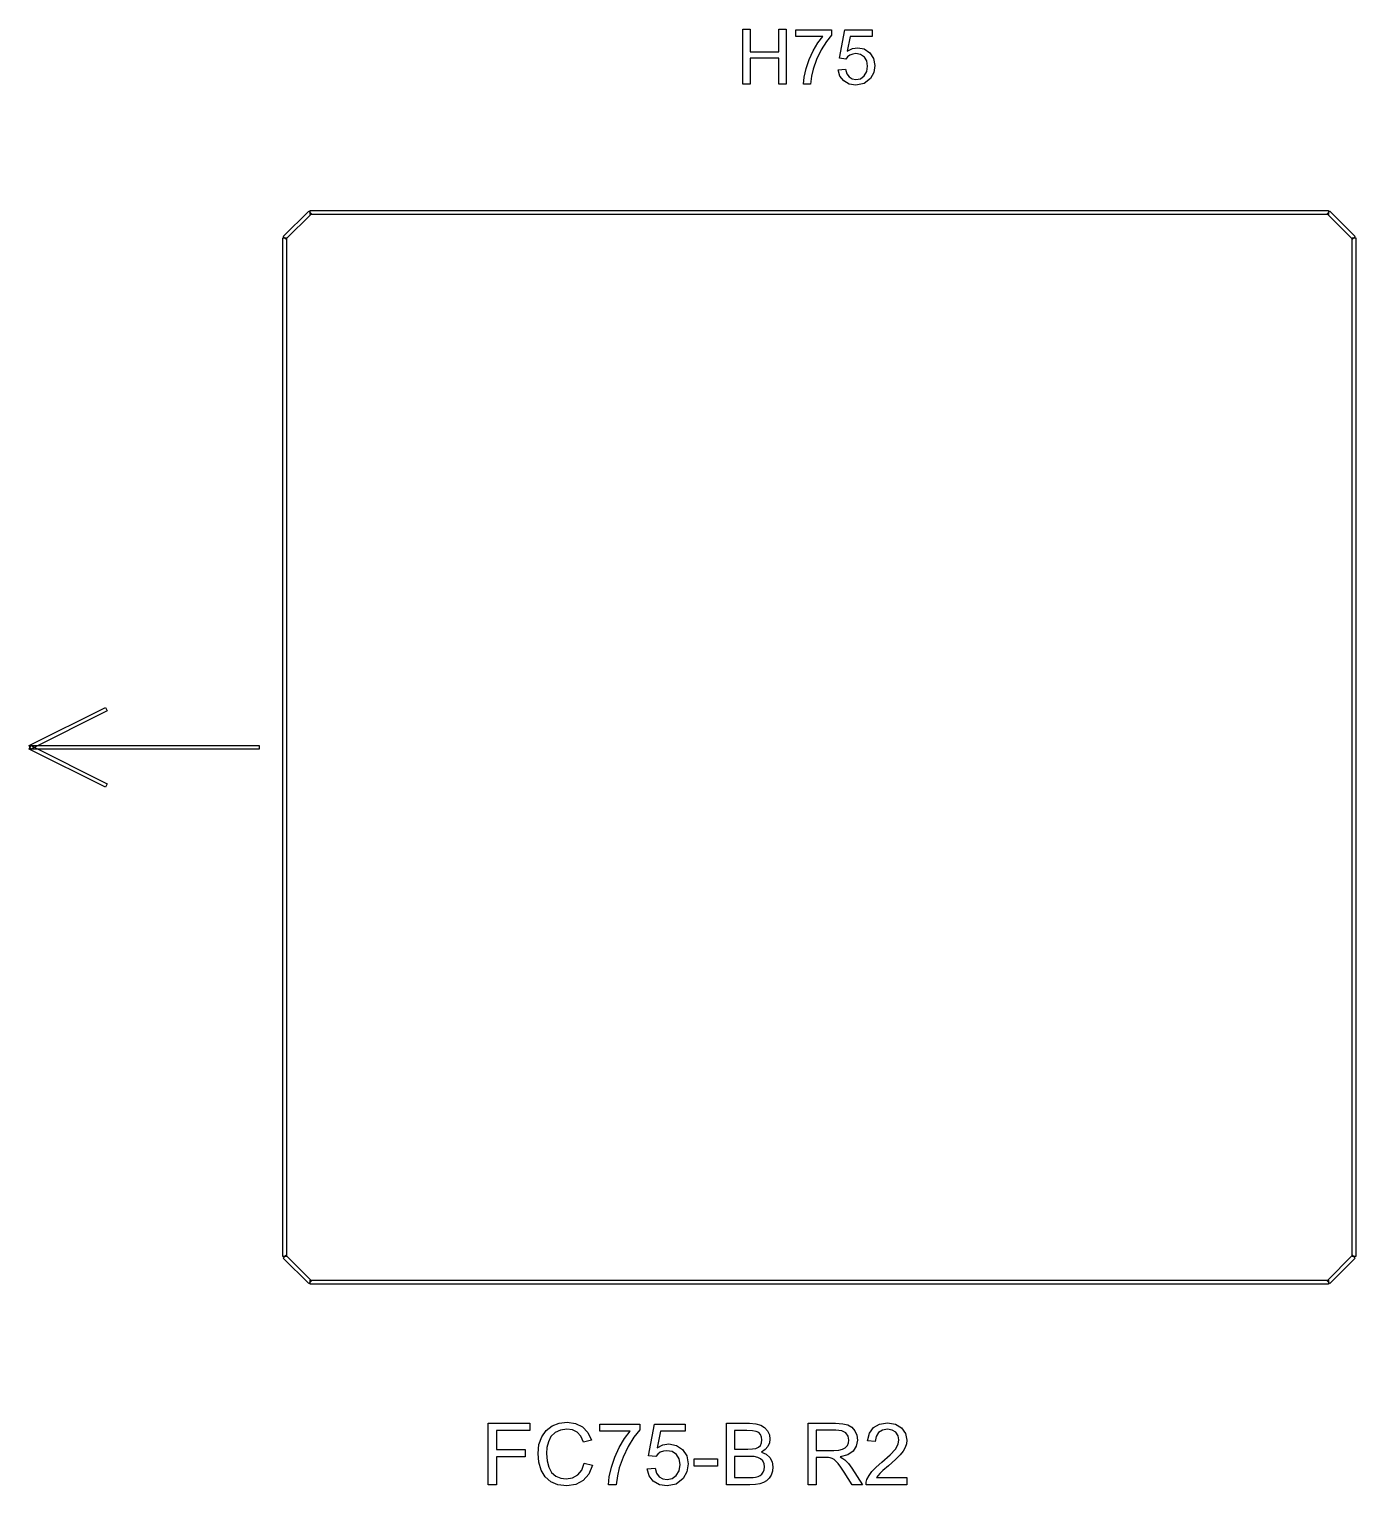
# Model space of a CAD drawing. Header units: millimetres. Extents: x -31 to 21.1, y -29 to 28.2.
import ezdxf

# ---------------------------------------------------------------- set-up
doc = ezdxf.new("R2010")
doc.units = ezdxf.units.MM

msp = doc.modelspace()

# ---------------------------------------------------------------- linework, layer by layer
at = {"layer": 'LASER_ONLY'}
for points in [[(-3, 26.037), (-3, 28.2), (-2.714, 28.2), (-2.714, 27.312), (-1.59, 27.312), (-1.59, 28.2), (-1.303, 28.2), (-1.303, 26.037), (-1.59, 26.037), (-1.59, 27.056), (-2.714, 27.056), (-2.714, 26.037), (-3, 26.037)], [(-0.917, 27.917), (-0.917, 28.172), (0.484, 28.172), (0.484, 27.965), (0.278, 27.709), (0.074, 27.381), (-0.106, 27.011), (-0.239, 26.631), (-0.304, 26.347), (-0.341, 26.037), (-0.614, 26.037), (-0.587, 26.319), (-0.514, 26.654), (-0.397, 27.009), (-0.239, 27.351), (-0.053, 27.66), (0.143, 27.917), (-0.917, 27.917)], [(0.746, 26.603), (1.025, 26.627), (1.077, 26.449), (1.169, 26.321), (1.294, 26.244), (1.442, 26.218), (1.619, 26.254), (1.766, 26.363), (1.865, 26.531), (1.899, 26.747), (1.867, 26.95), (1.771, 27.105), (1.624, 27.204), (1.437, 27.237), (1.315, 27.222), (1.205, 27.178), (1.113, 27.111), (1.043, 27.027), (0.794, 27.06), (1.003, 28.171), (2.079, 28.171), (2.079, 27.917), (1.215, 27.917), (1.099, 27.335), (1.299, 27.437), (1.508, 27.471), (1.769, 27.422), (1.986, 27.275), (2.132, 27.051), (2.181, 26.77), (2.138, 26.496), (2.01, 26.263), (1.763, 26.066), (1.442, 26), (1.173, 26.041), (0.959, 26.165), (0.813, 26.357), (0.746, 26.603)], [(-19.947, 20.947), (-20.947, 19.947), (-21.053, 20.053), (-20.053, 21.053)], [(20, 20.925), (-20, 20.925), (-20, 21.075), (20, 21.075)], [(20.947, 19.947), (19.947, 20.947), (20.053, 21.053), (21.053, 20.053)], [(-20.925, 20), (-20.925, -20), (-21.075, -20), (-21.075, 20)], [(20.925, -20), (20.925, 20), (21.075, 20), (21.075, -20)], [(-31.034, 0.067), (-28.034, 1.567), (-27.966, 1.433), (-30.966, -0.067)], [(-30.966, 0.067), (-27.966, -1.433), (-28.034, -1.567), (-31.034, -0.067)], [(-31, 0.075), (-22, 0.075), (-22, -0.075), (-31, -0.075)], [(-20.947, -19.947), (-19.947, -20.947), (-20.053, -21.053), (-21.053, -20.053)], [(19.947, -20.947), (20.947, -19.947), (21.053, -20.053), (20.053, -21.053)], [(-20, -20.925), (20, -20.925), (20, -21.075), (-20, -21.075)], [(-13, -28.959), (-13, -26.541), (-11.369, -26.541), (-11.369, -26.826), (-12.68, -26.826), (-12.68, -27.575), (-11.545, -27.575), (-11.545, -27.861), (-12.68, -27.861), (-12.68, -28.959), (-13, -28.959)], [(-9.228, -28.111), (-8.908, -28.192), (-9.049, -28.539), (-9.27, -28.793), (-9.561, -28.948), (-9.909, -29), (-10.264, -28.96), (-10.545, -28.841), (-10.761, -28.646), (-10.918, -28.38), (-11.014, -28.067), (-11.046, -27.732), (-11.01, -27.378), (-10.902, -27.073), (-10.727, -26.826), (-10.491, -26.646), (-10.211, -26.537), (-9.905, -26.5), (-9.571, -26.546), (-9.295, -26.685), (-9.085, -26.907), (-8.949, -27.204), (-9.265, -27.278), (-9.368, -27.05), (-9.509, -26.894), (-9.689, -26.804), (-9.911, -26.773), (-10.167, -26.807), (-10.377, -26.907), (-10.537, -27.064), (-10.64, -27.266), (-10.697, -27.495), (-10.716, -27.73), (-10.693, -28.019), (-10.626, -28.269), (-10.511, -28.47), (-10.347, -28.613), (-10.149, -28.698), (-9.936, -28.726), (-9.688, -28.687), (-9.481, -28.571), (-9.324, -28.379), (-9.228, -28.111)], [(-8.615, -26.858), (-8.615, -26.572), (-7.05, -26.572), (-7.05, -26.803), (-7.28, -27.089), (-7.508, -27.456), (-7.708, -27.87), (-7.858, -28.294), (-7.931, -28.612), (-7.972, -28.959), (-8.277, -28.959), (-8.246, -28.644), (-8.165, -28.27), (-8.034, -27.873), (-7.857, -27.49), (-7.65, -27.144), (-7.431, -26.858), (-8.615, -26.858)], [(-6.756, -28.326), (-6.445, -28.299), (-6.387, -28.498), (-6.284, -28.642), (-6.145, -28.728), (-5.979, -28.756), (-5.781, -28.716), (-5.617, -28.595), (-5.505, -28.406), (-5.468, -28.166), (-5.504, -27.939), (-5.611, -27.765), (-5.775, -27.655), (-5.984, -27.618), (-6.121, -27.634), (-6.244, -27.683), (-6.346, -27.758), (-6.425, -27.852), (-6.703, -27.816), (-6.469, -26.574), (-5.267, -26.574), (-5.267, -26.858), (-6.232, -26.858), (-6.362, -27.507), (-6.139, -27.393), (-5.905, -27.355), (-5.613, -27.41), (-5.371, -27.575), (-5.208, -27.826), (-5.153, -28.139), (-5.201, -28.445), (-5.344, -28.707), (-5.619, -28.927), (-5.979, -29), (-6.279, -28.954), (-6.518, -28.815), (-6.682, -28.6), (-6.756, -28.326)], [(-3.646, -28.959), (-3.646, -26.541), (-2.739, -26.541), (-2.489, -26.56), (-2.294, -26.615), (-2.145, -26.708), (-2.033, -26.84), (-1.961, -26.996), (-1.938, -27.16), (-1.959, -27.31), (-2.022, -27.452), (-2.127, -27.575), (-2.275, -27.672), (-2.082, -27.759), (-1.939, -27.892), (-1.85, -28.061), (-1.82, -28.258), (-1.838, -28.422), (-1.892, -28.574), (-1.972, -28.703), (-2.07, -28.799), (-2.189, -28.868), (-2.334, -28.919), (-2.511, -28.949), (-2.724, -28.959), (-3.646, -28.959)], [(-3.326, -27.557), (-2.803, -27.557), (-2.621, -27.55), (-2.498, -27.529), (-2.391, -27.481), (-2.314, -27.409), (-2.268, -27.314), (-2.253, -27.197), (-2.267, -27.084), (-2.31, -26.986), (-2.38, -26.908), (-2.475, -26.86), (-2.621, -26.835), (-2.843, -26.826), (-3.326, -26.826), (-3.326, -27.557)], [(-0.437, -28.959), (-0.437, -26.541), (0.635, -26.541), (0.92, -26.558), (1.127, -26.607), (1.278, -26.697), (1.396, -26.837), (1.471, -27.01), (1.497, -27.201), (1.455, -27.438), (1.33, -27.635), (1.118, -27.779), (0.815, -27.859), (0.927, -27.919), (1.008, -27.979), (1.145, -28.124), (1.274, -28.301), (1.694, -28.959), (1.292, -28.959), (0.972, -28.456), (0.844, -28.264), (0.741, -28.123), (0.655, -28.025), (0.579, -27.961), (0.506, -27.922), (0.433, -27.896), (0.361, -27.888), (0.255, -27.885), (-0.117, -27.885), (-0.117, -28.959), (-0.437, -28.959)], [(-0.117, -27.608), (0.571, -27.608), (0.766, -27.597), (0.914, -27.563), (1.023, -27.504), (1.102, -27.418), (1.151, -27.314), (1.167, -27.201), (1.136, -27.045), (1.042, -26.919), (0.881, -26.836), (0.648, -26.808), (-0.117, -26.808), (-0.117, -27.608)], [(3.438, -28.673), (3.438, -28.959), (1.84, -28.959), (1.847, -28.854), (1.874, -28.752), (1.953, -28.591), (2.069, -28.431), (2.234, -28.26), (2.458, -28.065), (2.788, -27.775), (2.991, -27.553), (3.095, -27.369), (3.129, -27.196), (3.098, -27.033), (3.003, -26.898), (2.857, -26.807), (2.674, -26.777), (2.481, -26.809), (2.331, -26.906), (2.234, -27.059), (2.201, -27.262), (1.896, -27.23), (1.97, -26.93), (2.131, -26.71), (2.371, -26.576), (2.681, -26.531), (2.992, -26.579), (3.231, -26.724), (3.384, -26.94), (3.434, -27.202), (3.42, -27.346), (3.375, -27.488), (3.296, -27.632), (3.178, -27.783), (2.995, -27.967), (2.72, -28.208), (2.501, -28.397), (2.377, -28.513), (2.308, -28.593), (2.252, -28.673), (3.438, -28.673)], [(-4.911, -28.233), (-4.911, -27.934), (-3.999, -27.934), (-3.999, -28.233), (-4.911, -28.233)], [(-3.326, -28.673), (-2.724, -28.673), (-2.592, -28.67), (-2.507, -28.662), (-2.405, -28.636), (-2.322, -28.596), (-2.254, -28.539), (-2.2, -28.462), (-2.164, -28.367), (-2.152, -28.258), (-2.169, -28.132), (-2.221, -28.023), (-2.304, -27.938), (-2.413, -27.883), (-2.563, -27.852), (-2.767, -27.842), (-3.326, -27.842), (-3.326, -28.673)]]:
    msp.add_lwpolyline(points, close=True, dxfattribs=at)

doc.saveas('drawing.dxf')
